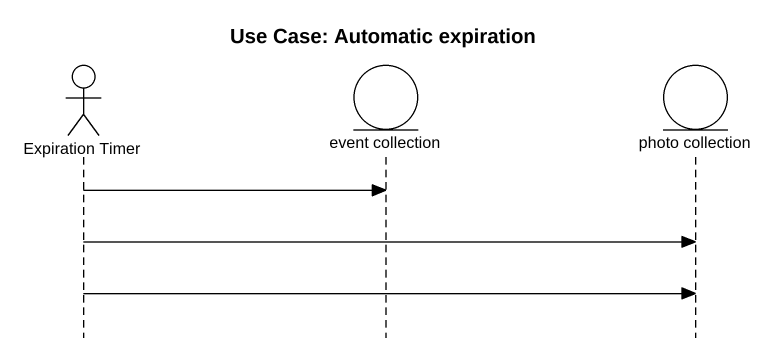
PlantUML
@startuml
title Use Case: Automatic expiration
hide footbox
actor "Expiration Timer" as Expiration_Timer
entity "event collection" as event_collection
entity "photo collection" as photo_collection

Expiration_Timer -> event_collection
Expiration_Timer -> photo_collection
Expiration_Timer -> photo_collection
@enduml
